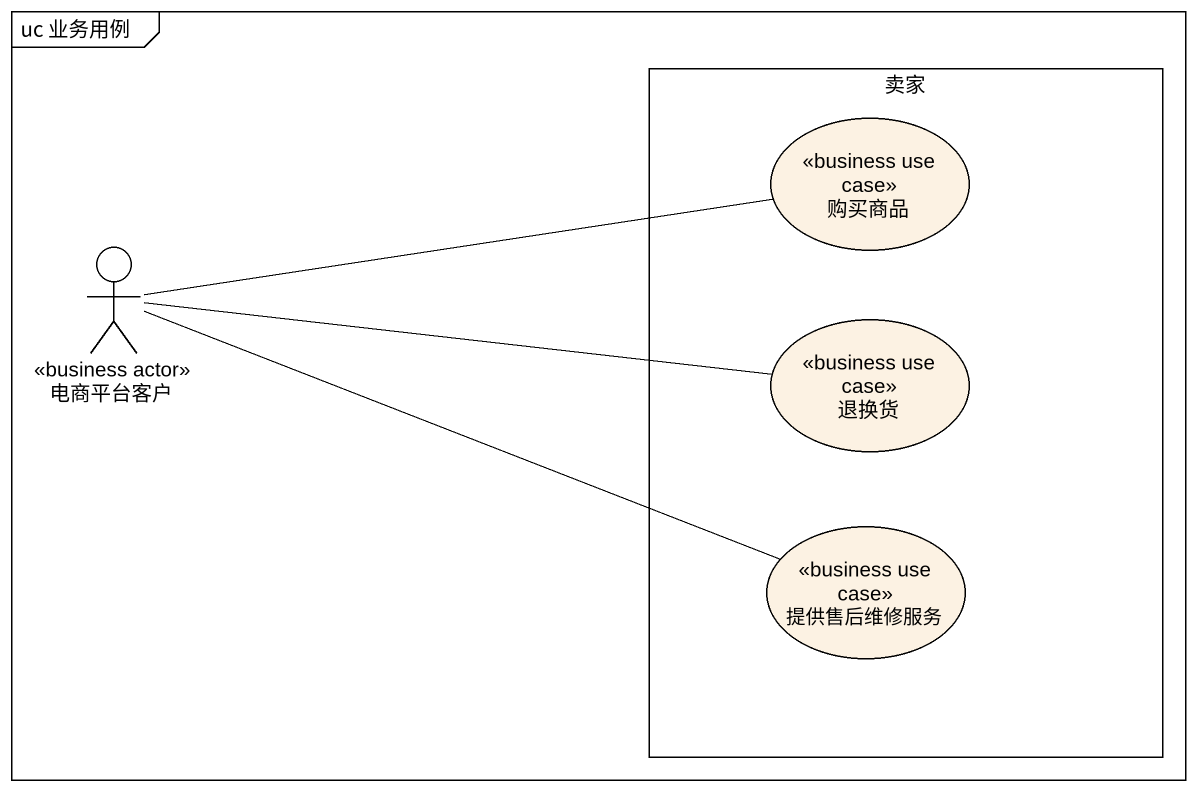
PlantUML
@startuml
mainframe uc 业务用例
rectangle 卖家 {
  usecase 购买商品 <<business use case>>
  usecase 退换货 <<business use case>>
  usecase 提供售后维修服务 <<business use case>>
}
actor 电商平台客户 <<business actor>>
电商平台客户 -right- 购买商品
电商平台客户 -right- 退换货
电商平台客户 -right- 提供售后维修服务
@enduml
